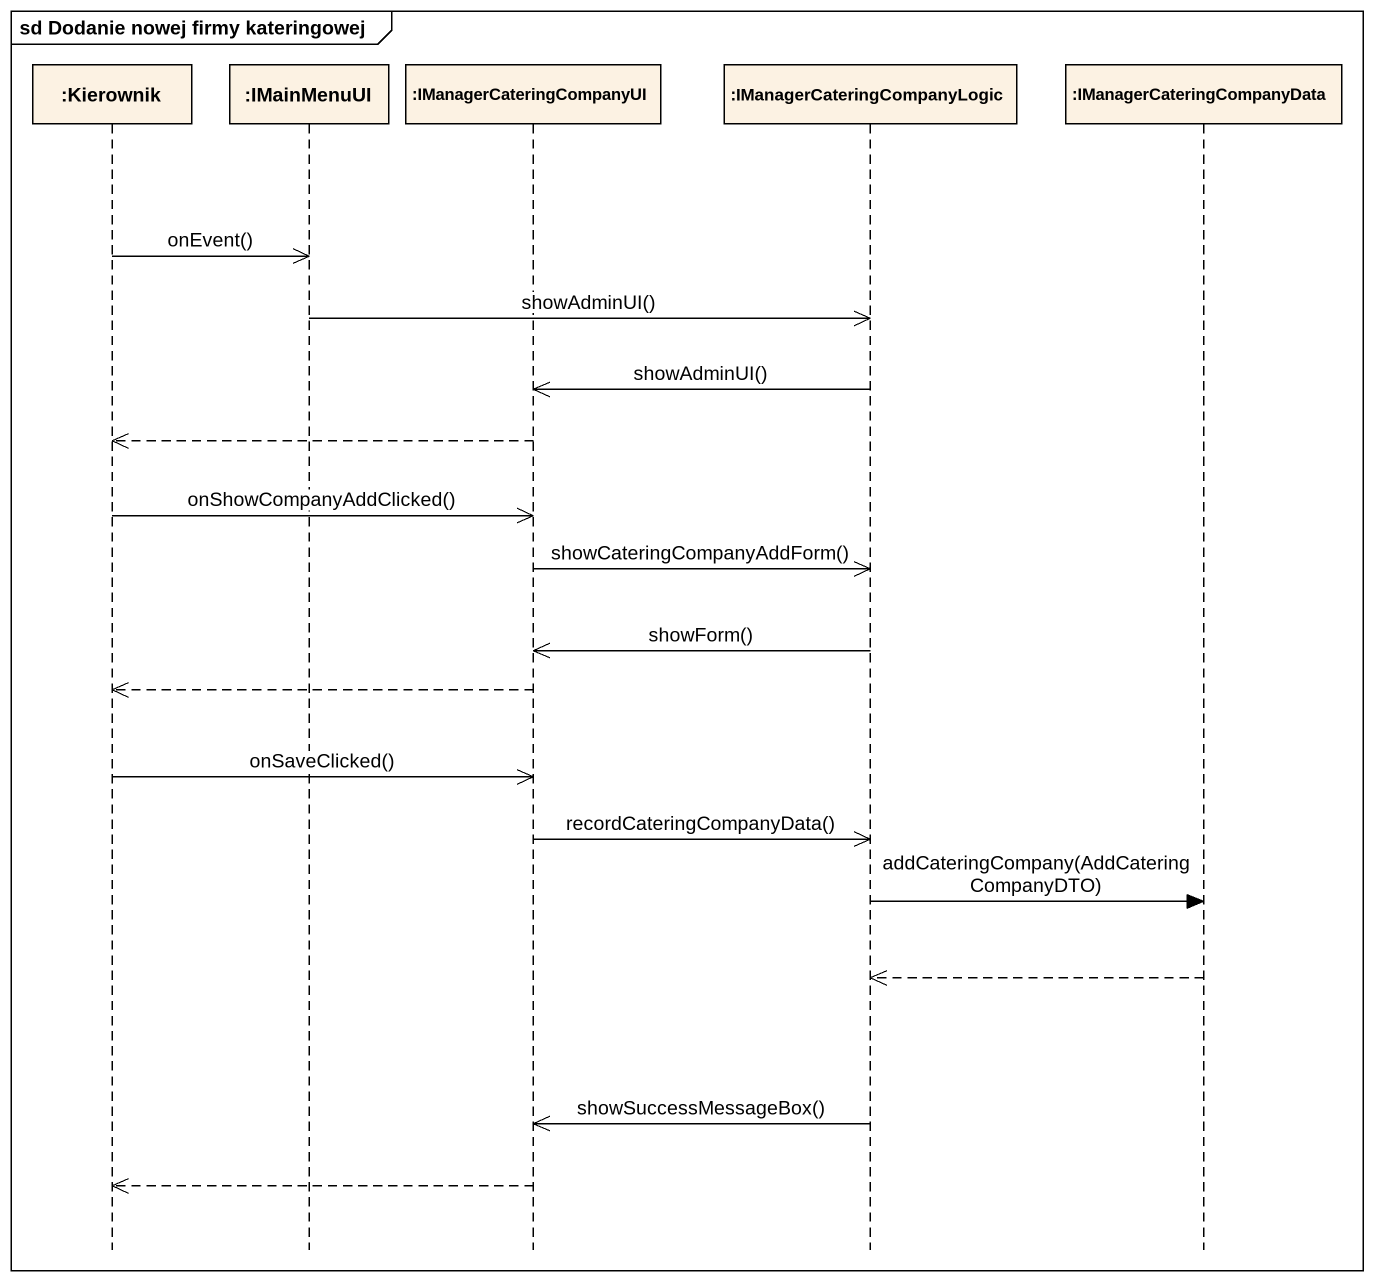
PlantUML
@startuml
mainframe sd Dodanie nowej firmy kateringowej
hide footbox
participant ":Kierownik" as Kierownik
participant ":IMainMenuUI" as IMainMenuUI
participant ":IManagerCateringCompanyUI" as IManagerCateringCompanyUI
participant ":IManagerCateringCompanyLogic" as IManagerCateringCompanyLogic
participant ":IManagerCateringCompanyData" as IManagerCateringCompanyData

Kierownik ->> IMainMenuUI : onEvent()
IMainMenuUI ->> IManagerCateringCompanyLogic : showAdminUI()
IManagerCateringCompanyLogic ->> IManagerCateringCompanyUI : showAdminUI()
IManagerCateringCompanyUI -->> Kierownik
Kierownik ->> IManagerCateringCompanyUI : onShowCompanyAddClicked()
IManagerCateringCompanyUI ->> IManagerCateringCompanyLogic : showCateringCompanyAddForm()
IManagerCateringCompanyLogic ->> IManagerCateringCompanyUI : showForm()
IManagerCateringCompanyUI -->> Kierownik
Kierownik ->> IManagerCateringCompanyUI : onSaveClicked()
IManagerCateringCompanyUI ->> IManagerCateringCompanyLogic : recordCateringCompanyData()
IManagerCateringCompanyLogic -> IManagerCateringCompanyData : addCateringCompany(AddCateringCompanyDTO)
IManagerCateringCompanyData -->> IManagerCateringCompanyLogic
IManagerCateringCompanyLogic ->> IManagerCateringCompanyUI : showSuccessMessageBox()
IManagerCateringCompanyUI -->> Kierownik
@enduml
